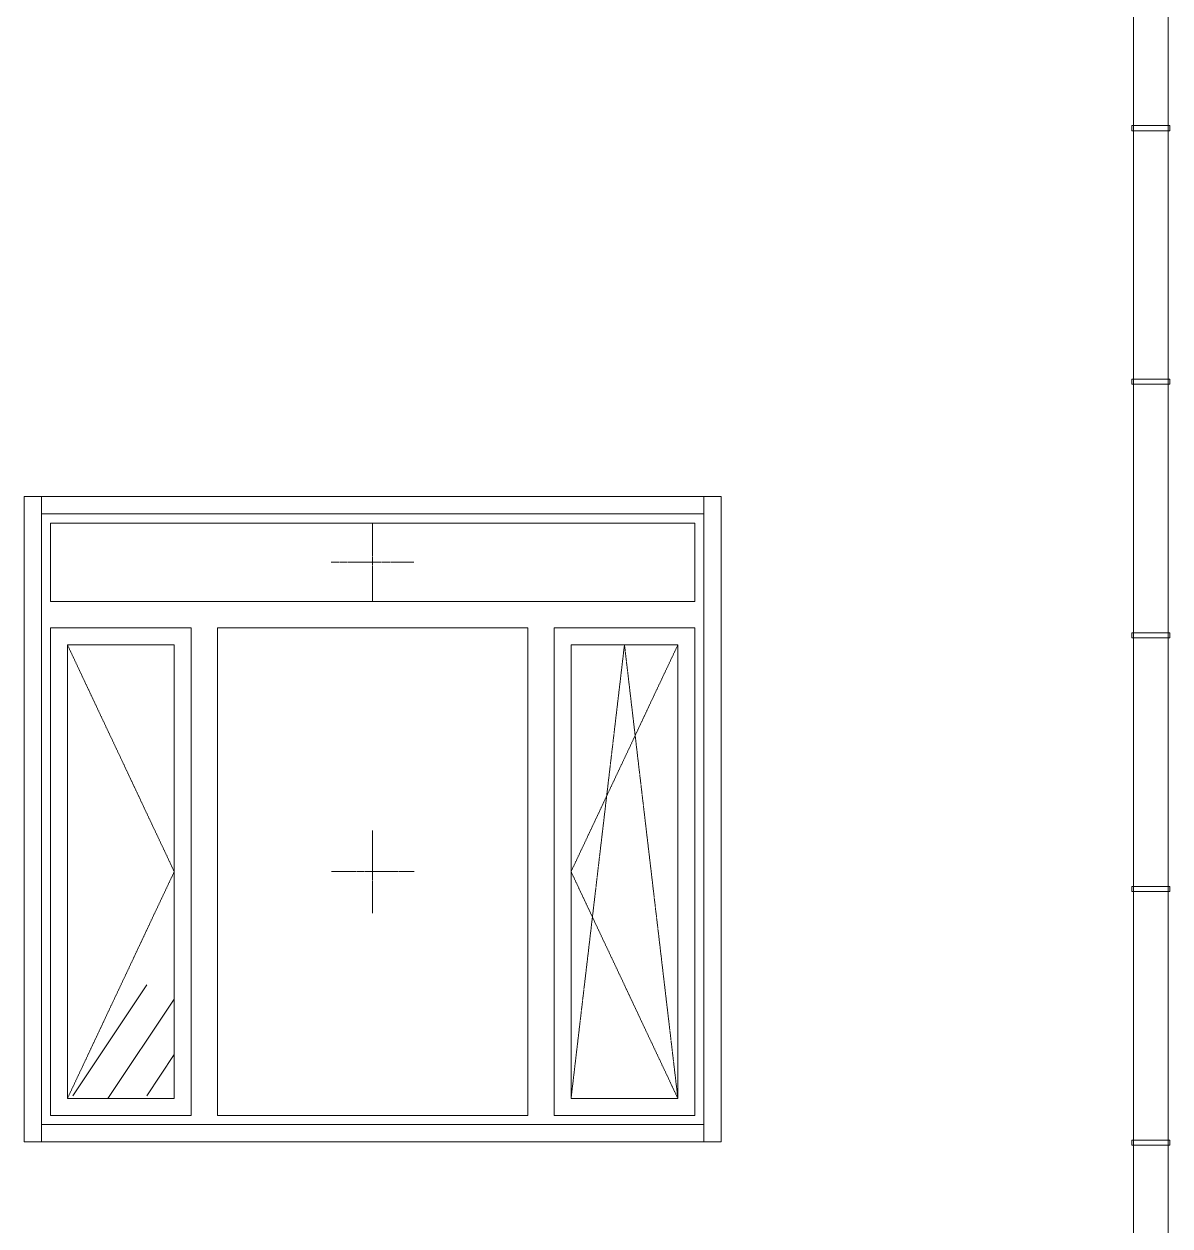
# Model space of a CAD drawing. Header units: millimetres. Extents: x -515342 to 330399, y -224905 to 507333.
# Drawn here: x 117885 to 121189, y 9335 to 12800 of the extents above; entities that cross this region are included whole.
import ezdxf

# ---------------------------------------------------------------- set-up
doc = ezdxf.new("R2010")
doc.units = ezdxf.units.MM
doc.linetypes.add('ASVP_Штриховая_ш2 п1', pattern=[3, 2, -1])
doc.layers.get('0').update_dxf_attribs({"lineweight": 0})
for name, color, linetype, lineweight in [('Витраж', 7, 'Continuous', 0), ('Обобщенные модели', 7, 'Continuous', 0), ('Окна', 7, 'Continuous', 0), ('Окна открывание', 7, 'Continuous', 0)]:
    doc.layers.add(name, color=color, linetype=linetype, lineweight=lineweight)
pattern_1 = [(236.31, (1066.07, 1244.6), (-1777.9963, -3556.002), [641.067, -5769.603]), (236.31, (1101.63, 1137.9), (-1777.9963, -3556.002), [384.64, -6026.03]), (236.31, (888.27, 1137.9), (-1777.9963, -3556.002), [384.64, -6026.03])]

# ---------------------------------------------------------------- blocks, each defined once
blk = doc.blocks.new('Окно_ПВХ_3Створки_1Фрамуга-верх - АР_Окно_ОП_1820_h_х1970_3ст2фр-в-V61-О_АР_Эскиз_Фасад 12-1 копия 1')
at = {"layer": 'Окна'}
h = blk.add_hatch(dxfattribs=at)
h.set_pattern_fill('FP_1', color=256, style=0, pattern_type=2)
h.set_pattern_definition(pattern_1)
h.paths.add_polyline_path([(-64445.6, 7635), (-64445.6, 8943), (-64753.6, 8943), (-64753.6, 7635), (-64489.9, 7635)])
h = blk.add_hatch(dxfattribs=at)
h.set_pattern_fill('FP_1', color=256, style=0, pattern_type=2)
h.set_pattern_definition(pattern_1)
h.paths.add_polyline_path([(-62993.6, 7635), (-62993.6, 8943), (-63301.6, 8943), (-63301.6, 7635), (-63140.6, 7635)])
for p, q in [((-62944.6, 9294), (-64802.6, 9294)), ((-64802.6, 9294), (-64802.6, 9068)), ((-62944.6, 9068), (-62944.6, 9294)), ((-62944.6, 9068), (-64802.6, 9068)), ((-64396.6, 8992), (-64802.6, 8992)), ((-64802.6, 8992), (-64802.6, 7586)), ((-64396.6, 7586), (-64396.6, 8992)), ((-63426.6, 8992), (-64320.6, 8992)), ((-64320.6, 7586), (-64320.6, 8992)), ((-63426.6, 7586), (-63426.6, 8992)), ((-62944.6, 8992), (-63350.6, 8992)), ((-63350.6, 7586), (-63350.6, 8992)), ((-62944.6, 7586), (-62944.6, 8992)), ((-64753.6, 8943), (-64753.6, 7635)), ((-64445.6, 8943), (-64753.6, 8943)), ((-64445.6, 8943), (-64445.6, 7635)), ((-63301.6, 8943), (-63301.6, 7635)), ((-62993.6, 8943), (-63301.6, 8943)), ((-62993.6, 8943), (-62993.6, 7635)), ((-64753.6, 7635), (-64445.6, 7635)), ((-63301.6, 7635), (-62993.6, 7635)), ((-64802.6, 7586), (-64396.6, 7586)), ((-64320.6, 7586), (-63426.6, 7586)), ((-63350.6, 7586), (-62944.6, 7586))]:
    blk.add_line(p, q, dxfattribs=at)
at = {"layer": 'Окна открывание', "linetype": 'ASVP_Штриховая_ш2 п1'}
for p, q in [((-63873.6, 9068), (-63873.6, 9294)), ((-63993.6, 9181), (-63753.6, 9181)), ((-64753.6, 8943), (-64445.6, 8289)), ((-63147.6, 8943), (-63301.6, 7635)), ((-62993.6, 8943), (-63301.6, 8289)), ((-62993.6, 7635), (-63147.6, 8943)), ((-63873.6, 8169), (-63873.6, 8409)), ((-64445.6, 8289), (-64753.6, 7635)), ((-63753.6, 8289), (-63993.6, 8289)), ((-63301.6, 8289), (-62993.6, 7635))]:
    blk.add_line(p, q, dxfattribs=at)
blk = doc.blocks.new('Прямоугольный импост - АР_Откос_Металлический_50х330 Коричневый Правый-9899920-О_АР_Эскиз_Фасад 12-1 копия 1')
at = {"layer": 'Витраж'}
for p, q in [((-6359.2, 2570), (-6359.2, 2620)), ((-6359.2, 2620), (-4449.2, 2620)), ((-4449.2, 2620), (-4449.2, 2570)), ((-6359.2, 2570), (-4449.2, 2570))]:
    blk.add_line(p, q, dxfattribs=at)
blk = doc.blocks.new('Прямоугольный импост - АР_Откос_Металлический_50х330 Коричневый Левый-9899774-О_АР_Эскиз_Фасад 12-1 копия 1')
at = {"layer": 'Витраж'}
for p, q in [((-6359.2, 760), (-6359.2, 810)), ((-4449.2, 810), (-6359.2, 810)), ((-4449.2, 810), (-4449.2, 760)), ((-4449.2, 760), (-6359.2, 760))]:
    blk.add_line(p, q, dxfattribs=at)
blk = doc.blocks.new('Прямоугольный импост - АР_Откос_Металлический_50х330 Коричневый Правый-9899919-О_АР_Эскиз_Фасад 12-1 копия 1')
at = {"layer": 'Витраж'}
for p, q in [((-4449.2, 2620), (-4399.2, 2620)), ((-4449.2, 2620), (-4449.2, 760)), ((-4399.2, 2620), (-4399.2, 760)), ((-4399.2, 760), (-4449.2, 760))]:
    blk.add_line(p, q, dxfattribs=at)
blk = doc.blocks.new('Прямоугольный импост - АР_Откос_Металлический_50х330 Коричневый Левый-9899773-О_АР_Эскиз_Фасад 12-1 копия 1')
at = {"layer": 'Витраж'}
for p, q in [((-6409.2, 2620), (-6359.2, 2620)), ((-6409.2, 760), (-6409.2, 2620)), ((-6359.2, 760), (-6359.2, 2620)), ((-6359.2, 760), (-6409.2, 760))]:
    blk.add_line(p, q, dxfattribs=at)
blk = doc.blocks.new('ASVP_ОМ_Водосточная труба_На стене - Труба 100-9889141-О_АР_Эскиз_Фасад 12-1 копия 1')
at = {"layer": 'Обобщенные модели'}
for p, q in [((-100780, 12695.760475), (-100780, -604.239525)), ((-100680, -604.239525), (-100680, 12695.760475))]:
    blk.add_line(p, q, dxfattribs=at)
blk = doc.blocks.new('Влж_Водосточная труба_Хомут - Хомут-9745428-О_АР_Эскиз_Фасад 12-1 копия 1')
at = {"layer": 'Обобщенные модели'}
for p, q in [((-100785, 12633.260475), (-100785, 12618.260475)), ((-100785, 12633.260475), (-100675, 12633.260475)), ((-100675, 12618.260475), (-100785, 12618.260475)), ((-100675, 12618.260475), (-100675, 12633.260475))]:
    blk.add_line(p, q, dxfattribs=at)
blk = doc.blocks.new('СД_Люблино_Фасады_rvt-1-О_АР_Эскиз_Фасад 12-1 копия 1')
at = {"layer": 'Витраж', "lineweight": 9}
for name in ['Прямоугольный импост - АР_Откос_Металлический_50х330 Коричневый Левый-9899773-О_АР_Эскиз_Фасад 12-1 копия 1', 'Прямоугольный импост - АР_Откос_Металлический_50х330 Коричневый Правый-9899920-О_АР_Эскиз_Фасад 12-1 копия 1', 'Прямоугольный импост - АР_Откос_Металлический_50х330 Коричневый Правый-9899919-О_АР_Эскиз_Фасад 12-1 копия 1', 'Прямоугольный импост - АР_Откос_Металлический_50х330 Коричневый Левый-9899774-О_АР_Эскиз_Фасад 12-1 копия 1']:
    blk.add_blockref(name, (-58469.4, 6750), dxfattribs=at)
at = {"layer": 'Обобщенные модели', "lineweight": 9}
for name, p in [('ASVP_ОМ_Водосточная труба_На стене - Труба 100-9889141-О_АР_Эскиз_Фасад 12-1 копия 1', (39100, 0)), ('Влж_Водосточная труба_Хомут - Хомут-9745428-О_АР_Эскиз_Фасад 12-1 копия 1', (39100, -2193.3)), ('Влж_Водосточная труба_Хомут - Хомут-9745428-О_АР_Эскиз_Фасад 12-1 копия 1', (39100, -2924.4)), ('Влж_Водосточная труба_Хомут - Хомут-9745428-О_АР_Эскиз_Фасад 12-1 копия 1', (39100, -3655.6)), ('Влж_Водосточная труба_Хомут - Хомут-9745428-О_АР_Эскиз_Фасад 12-1 копия 1', (39100, -4386.7)), ('Влж_Водосточная труба_Хомут - Хомут-9745428-О_АР_Эскиз_Фасад 12-1 копия 1', (39100, -5117.8))]:
    blk.add_blockref(name, p, dxfattribs=at)
at = {"layer": 'Окна', "lineweight": 9}
blk.add_blockref('Окно_ПВХ_3Створки_1Фрамуга-верх - АР_Окно_ОП_1820_h_х1970_3ст2фр-в-V61-О_АР_Эскиз_Фасад 12-1 копия 1', (0, 0), dxfattribs=at)

msp = doc.modelspace()

# ---------------------------------------------------------------- block references
msp.add_blockref('СД_Люблино_Фасады_rvt-1-О_АР_Эскиз_Фасад 12-1 копия 1', (182763.6864, 2067.7355))

doc.saveas('drawing.dxf')
